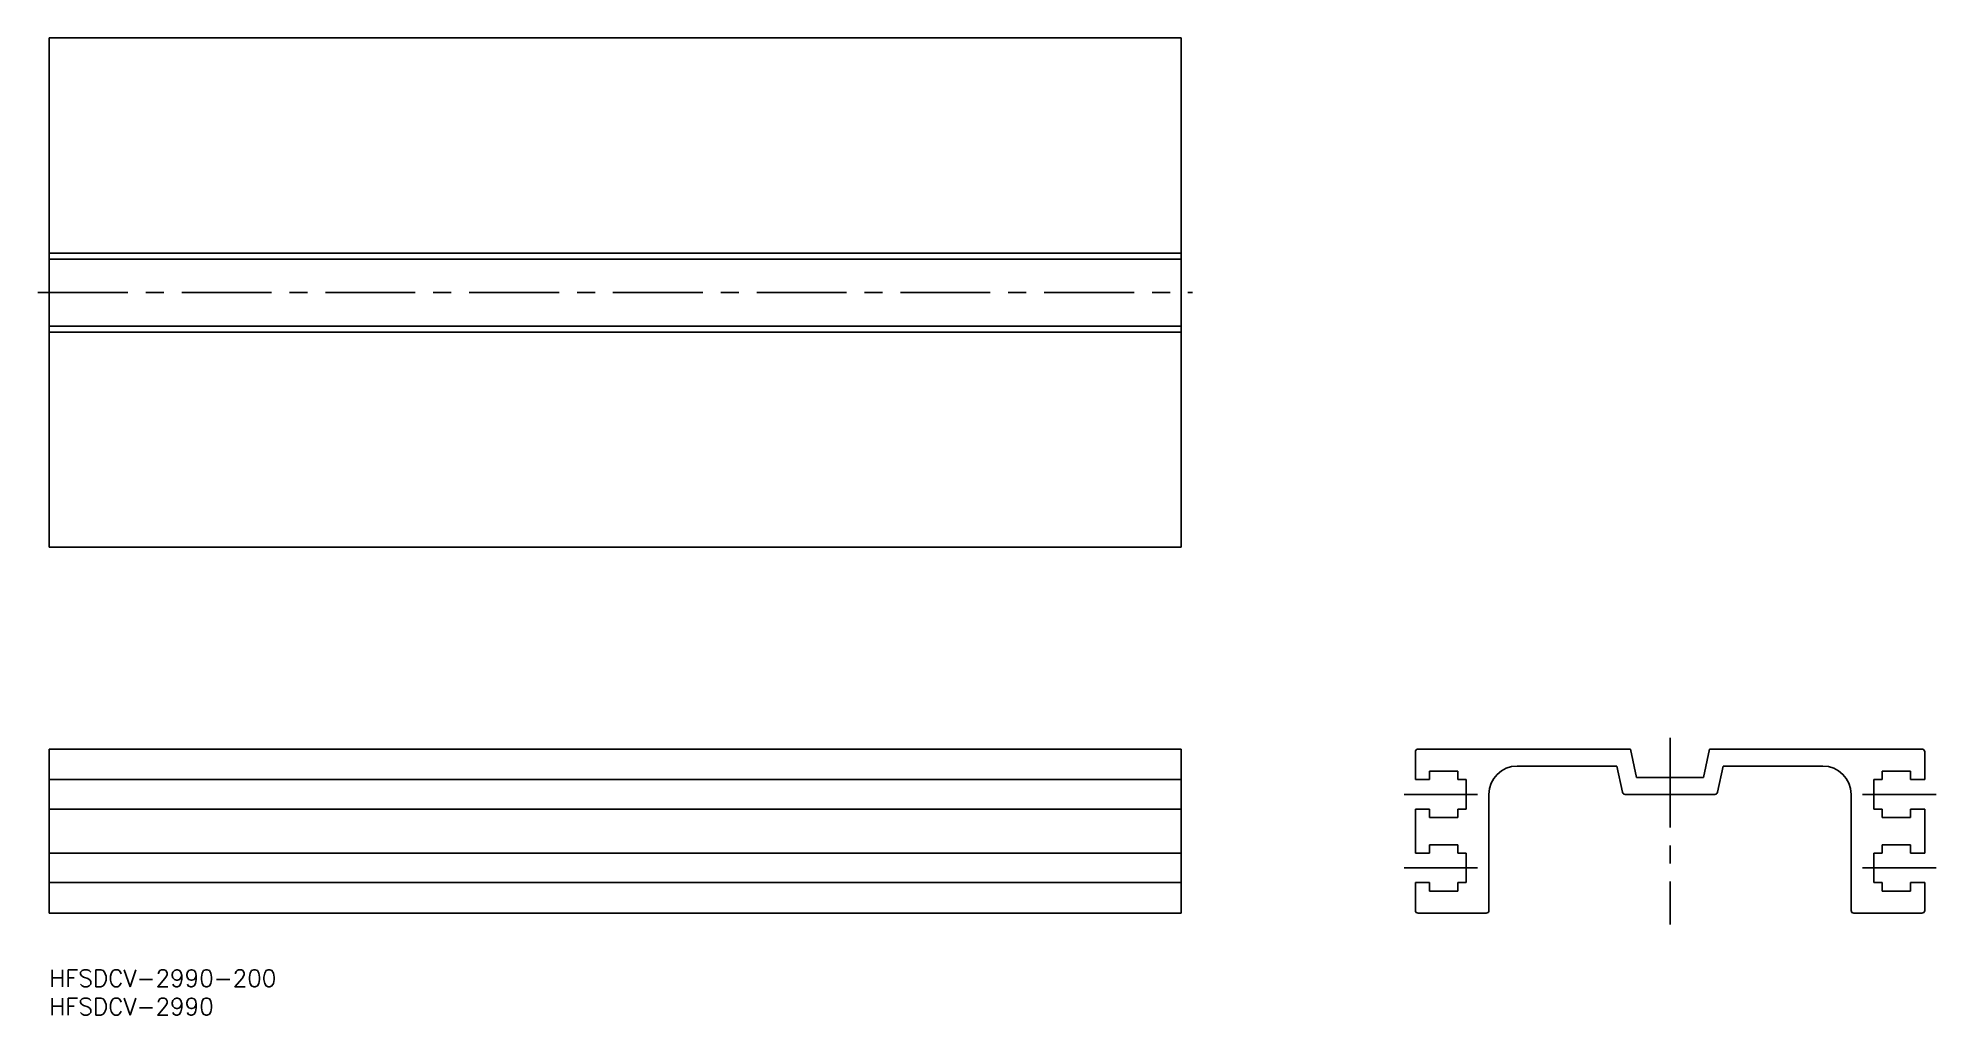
# Model space of a CAD drawing. Extents: x -2 to 333, y -8 to 165.
import ezdxf

# ---------------------------------------------------------------- set-up
doc = ezdxf.new("R2010")
doc.units = 0
doc.header["$LTSCALE"] = 0.5
doc.linetypes.add('CENTER', pattern=[50.8, 31.75, -6.35, 6.35, -6.35])
for name, color, linetype in [('MSM_CENTER', 1, 'CENTER'), ('MSM_CONTINUOUS', 7, 'CONTINUOUS'), ('MSM_PART_NUMBER', 7, 'CONTINUOUS')]:
    doc.layers.add(name, color=color, linetype=linetype)
doc.styles.get("Standard").update_dxf_attribs({"font": 'txt.shx', "height": 3, "bigfont": 'bigfont.shx'})

# ---------------------------------------------------------------- blocks, each defined once
blk = doc.blocks.new('*U5')
at = {"layer": 'MSM_PART_NUMBER'}
blk.add_text('HFSDCV-2990-200', height=3, dxfattribs=at).set_placement((0, -3))
blk = doc.blocks.new('*U6')
at = {"layer": 'MSM_PART_NUMBER'}
blk.add_text('HFSDCV-2990', height=3, dxfattribs=at).set_placement((0, -8))

msp = doc.modelspace()

# ---------------------------------------------------------------- linework, layer by layer
at = {"layer": 'MSM_CENTER'}
for p, q in [((-2, 119.66), (202, 119.66)), ((286.37, 41), (286.37, 8)), ((239.37, 31), (252.37, 31)), ((333.37, 31), (320.37, 31)), ((239.37, 18), (252.37, 18)), ((333.37, 18), (320.37, 18))]:
    msp.add_line(p, q, dxfattribs=at)
at = {"layer": 'MSM_CONTINUOUS'}
for p, q in [((0, 164.66), (200, 164.66)), ((0, 164.66), (0, 74.66)), ((200, 164.66), (200, 74.66)), ((0, 126.66), (200, 126.66)), ((0, 125.56), (200, 125.56)), ((0, 113.76), (200, 113.76)), ((0, 112.66), (200, 112.66)), ((0, 74.66), (200, 74.66)), ((200, 39), (0, 39)), ((0, 39), (0, 10)), ((200, 39), (200, 10)), ((241.37, 33.6), (241.37, 38.5)), ((241.87, 39), (279.37, 39)), ((280.47, 34), (279.37, 39)), ((292.27, 34), (293.37, 39)), ((330.87, 39), (293.37, 39)), ((331.37, 33.6), (331.37, 38.5)), ((0, 33.6), (200, 33.6)), ((241.37, 33.6), (243.87, 33.6)), ((243.87, 35.1), (248.87, 35.1)), ((243.87, 35.1), (243.87, 33.6)), ((248.87, 35.1), (248.87, 33.6)), ((248.87, 33.6), (250.37, 33.6)), ((250.37, 33.6), (250.37, 28.4)), ((259.37, 36), (276.96, 36)), ((277.98, 31.39), (276.96, 36)), ((280.47, 34), (292.27, 34)), ((294.77, 31.39), (295.78, 36)), ((313.37, 36), (295.78, 36)), ((323.87, 33.6), (322.37, 33.6)), ((322.37, 33.6), (322.37, 28.4)), ((328.87, 35.1), (323.87, 35.1)), ((323.87, 35.1), (323.87, 33.6)), ((328.87, 35.1), (328.87, 33.6)), ((331.37, 33.6), (328.87, 33.6)), ((254.37, 10.5), (254.37, 31)), ((278.46, 31), (294.28, 31)), ((318.37, 10.5), (318.37, 31)), ((0, 28.4), (200, 28.4)), ((241.37, 20.6), (241.37, 28.4)), ((241.37, 28.4), (243.87, 28.4)), ((243.87, 28.4), (243.87, 26.9)), ((243.87, 26.9), (248.87, 26.9)), ((248.87, 28.4), (248.87, 26.9)), ((248.87, 28.4), (250.37, 28.4)), ((323.87, 28.4), (322.37, 28.4)), ((323.87, 28.4), (323.87, 26.9)), ((328.87, 26.9), (323.87, 26.9)), ((328.87, 28.4), (328.87, 26.9)), ((331.37, 28.4), (328.87, 28.4)), ((331.37, 20.6), (331.37, 28.4)), ((0, 20.6), (200, 20.6)), ((241.37, 20.6), (243.87, 20.6)), ((243.87, 22.1), (248.87, 22.1)), ((243.87, 22.1), (243.87, 20.6)), ((248.87, 22.1), (248.87, 20.6)), ((248.87, 20.6), (250.37, 20.6)), ((250.37, 20.6), (250.37, 15.4)), ((323.87, 20.6), (322.37, 20.6)), ((322.37, 20.6), (322.37, 15.4)), ((323.87, 22.1), (323.87, 20.6)), ((328.87, 22.1), (323.87, 22.1)), ((328.87, 22.1), (328.87, 20.6)), ((331.37, 20.6), (328.87, 20.6)), ((0, 15.4), (200, 15.4)), ((241.37, 10.5), (241.37, 15.4)), ((241.37, 15.4), (243.87, 15.4)), ((243.87, 15.4), (243.87, 13.9)), ((243.87, 13.9), (248.87, 13.9)), ((248.87, 15.4), (248.87, 13.9)), ((248.87, 15.4), (250.37, 15.4)), ((323.87, 15.4), (322.37, 15.4)), ((323.87, 15.4), (323.87, 13.9)), ((328.87, 13.9), (323.87, 13.9)), ((328.87, 15.4), (328.87, 13.9)), ((331.37, 15.4), (328.87, 15.4)), ((331.37, 10.5), (331.37, 15.4)), ((0, 10), (200, 10)), ((241.87, 10), (253.87, 10)), ((330.87, 10), (318.87, 10))]:
    msp.add_line(p, q, dxfattribs=at)
for centre, radius, start, end in [((241.87, 38.5), 0.5, 90, 180), ((330.87, 38.5), 0.5, 0, 90), ((259.37, 31), 5, 90, 180), ((313.37, 31), 5, 0, 90), ((278.46, 31.5), 0.5, 192.4074, 270), ((294.28, 31.5), 0.5, 270, 347.5926), ((241.87, 10.5), 0.5, 180, 270), ((253.87, 10.5), 0.5, 270, 0), ((318.87, 10.5), 0.5, 180, 270), ((330.87, 10.5), 0.5, 270, 0), ((330.87, 10.5), 0.5, 270, 0)]:
    msp.add_arc(centre, radius, start, end, dxfattribs=at)

# ---------------------------------------------------------------- block references
for name in ['*U5', '*U6']:
    msp.add_blockref(name, (0, 0), dxfattribs=at)

doc.saveas('drawing.dxf')
